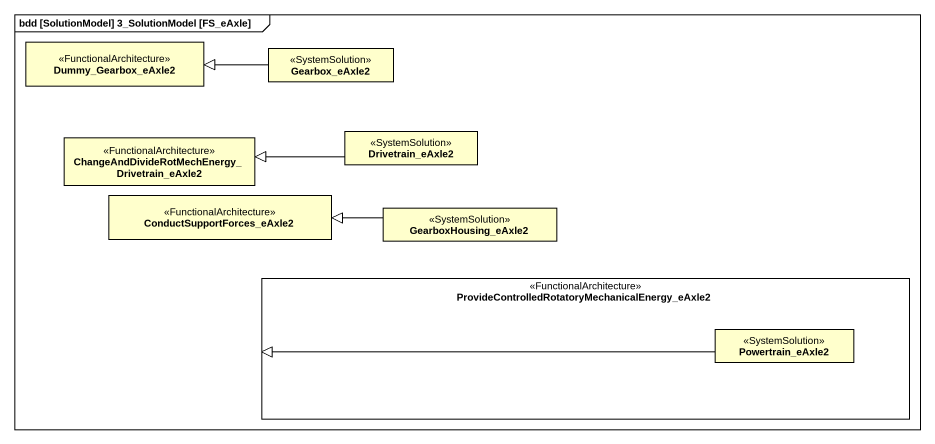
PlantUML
@startuml
mainframe bdd [SolutionModel] 3_SolutionModel [FS_eAxle]
hide circle
hide empty members
class Dummy_Gearbox_eAxle2 <<FunctionalArchitecture>>
class Gearbox_eAxle2 <<SystemSolution>>
class Drivetrain_eAxle2 <<SystemSolution>>
class "ChangeAndDivideRotMechEnergy_Drivetrain_eAxle2" as ChangeAndDivideRotMechEnergy <<FunctionalArchitecture>>
class ConductSupportForces_eAxle2 <<FunctionalArchitecture>>
class GearboxHousing_eAxle2 <<SystemSolution>>
rectangle "ProvideControlledRotatoryMechanicalEnergy_eAxle2" as ProvideControlledRotatoryMec <<FunctionalArchitecture>> {
  class Powertrain_eAxle2 <<SystemSolution>>
}
Gearbox_eAxle2 -left-|> Dummy_Gearbox_eAxle2
Drivetrain_eAxle2 -left-|> ChangeAndDivideRotMechEnergy
GearboxHousing_eAxle2 -left-|> ConductSupportForces_eAxle2
Powertrain_eAxle2 -left-|> ProvideControlledRotatoryMec
@enduml
